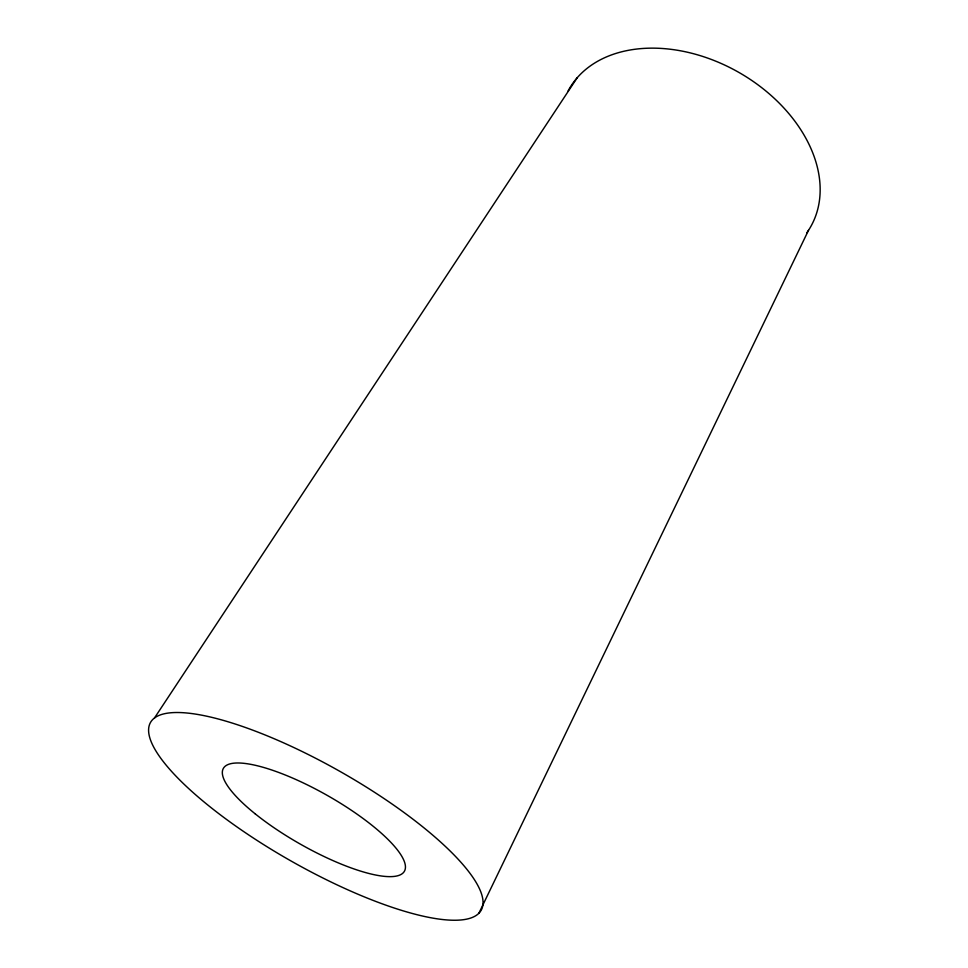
<?xml version="1.0" encoding="UTF-8"?>
<svg xmlns="http://www.w3.org/2000/svg" width="968" height="968" viewBox="0 0 968 968"><rect width="100%" height="100%" fill="white"/><g stroke="black" fill="none" stroke-linecap="round" stroke-linejoin="round"><path stroke-width="1.45" d="M478.882 913.247A190.115 51.026 29.6 0 0 266.418 735.499A190.115 51.026 29.6 0 0 202.191 800.403A190.115 51.026 29.6 0 0 478.882 913.247L808.51 230.299M154.469 718.026L577.17 77.791M568.095 90.907A139.029 98.675 29.6 0 1 741.79 74.112A139.029 98.675 29.6 0 1 806.913 232.659M255.128 813.785A104.12 27.83 29.6 0 0 404.079 871.769A104.12 27.83 29.6 0 0 282.438 773.88A104.12 27.83 29.6 0 0 255.128 813.785"/></g></svg>
